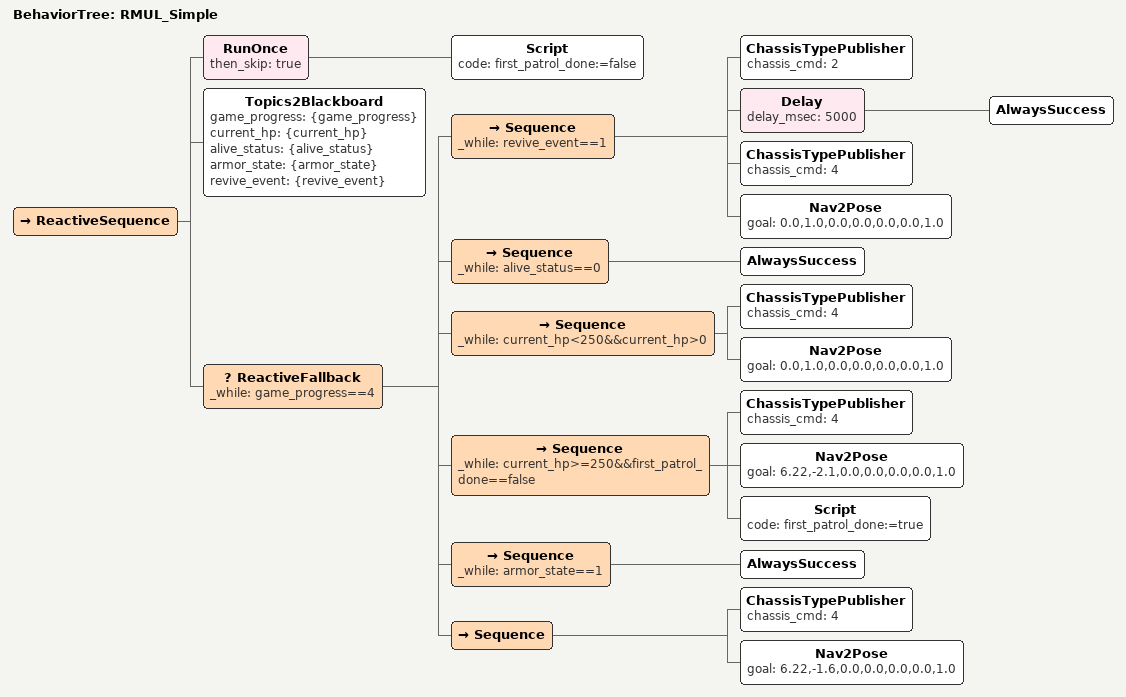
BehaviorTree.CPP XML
<?xml version="1.0" encoding="UTF-8"?>
<root BTCPP_format="4">
  <BehaviorTree ID="RMUL_Simple">
    <ReactiveSequence>
      <RunOnce then_skip="true">
        <Script code="first_patrol_done:=false"/>
      </RunOnce>
      <Topics2Blackboard game_progress="{game_progress}"
                         current_hp="{current_hp}"
                         alive_status="{alive_status}"
                         armor_state="{armor_state}"
                         revive_event="{revive_event}"/>

      <ReactiveFallback _while="game_progress==4">

        <!-- 🔴 复活逻辑：由存活状态边沿(0->1)触发 -->
        <Sequence _while="revive_event==1">
          <!-- 复活后直接 mode3 回家 -->
          <ChassisTypePublisher chassis_cmd="2"/>

          <Delay delay_msec="5000">
            <AlwaysSuccess/>
          </Delay>
          <ChassisTypePublisher chassis_cmd="4"/>
          <Nav2Pose goal="0.0,1.0,0.0,0.0,0.0,0.0,1.0"/>
        </Sequence>

        <!-- 🔴 死亡状态：不发目标点，等待复活事件 -->
        <Sequence _while="alive_status==0">
          <AlwaysSuccess/>
        </Sequence>

        <!-- 残血回血 -->
        <Sequence _while="current_hp&lt;250&amp;&amp;current_hp&gt;0">

          <ChassisTypePublisher chassis_cmd="4"/>
          <Nav2Pose goal="0.0,1.0,0.0,0.0,0.0,0.0,1.0"/>
        </Sequence>

        <!-- 首轮满血巡逻：先到目标点，到点后再开启战斗中不发目标点 -->
        <Sequence _while="current_hp&gt;=250&amp;&amp;first_patrol_done==false">
          <ChassisTypePublisher chassis_cmd="4"/>
          <Nav2Pose goal="6.22,-2.1,0.0,0.0,0.0,0.0,1.0"/>
          <Script code="first_patrol_done:=true"/>
        </Sequence>

        <!-- 非残血前提下，战斗中暂不发目标点 -->
        <Sequence _while="armor_state==1">
          <AlwaysSuccess/>
        </Sequence>

        <!-- 默认巡逻 -->
        <Sequence>
          <ChassisTypePublisher chassis_cmd="4"/>
          <Nav2Pose goal="6.22,-1.6,0.0,0.0,0.0,0.0,1.0"/>

        </Sequence>

      </ReactiveFallback>
    </ReactiveSequence>
  </BehaviorTree>

</root>
